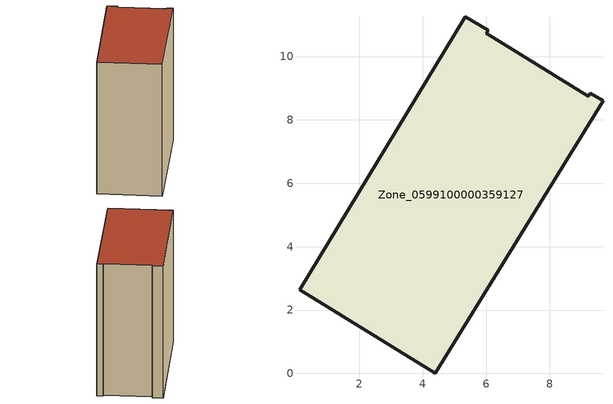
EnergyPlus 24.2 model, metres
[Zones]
Zone_0599100000359127
 floor ground (C_G): 5.35,11.26 6.06,10.83 6,10.73 9.23,8.74 9.28,8.85 9.69,8.6 4.39,0 0.11,2.64 z3.59
 wall outside (C_F): 4.39,0 9.69,8.6 9.28,8.85 9.23,8.74 6,10.73 6.06,10.83 5.35,11.26 0.11,2.64 4.39,0 z3.59:14.76
 roof outside (C_R): 6.06,10.83 5.35,11.26 0.11,2.64 4.39,0 9.69,8.6 9.28,8.85 9.23,8.74 6,10.73 z14.76
[BUILDING]
Pand.0599100000359127: North Axis=0; Terrain=City; Loads Convergence Tolerance Value=0.04; Temperature Convergence Tolerance Value=0.4; Solar Distribution=FullExterior; Maximum Number of Warmup Days=25; Minimum Number of Warmup Days=1
[Site:Location]
Rotterdam.The.Hague.AP_ZH_NLD Design_Conditions: Latitude=51.96; Longitude=4.45; Time Zone=1; Elevation=-4.5
[SITE:GROUNDTEMPERATURE:BUILDINGSURFACE]
18, 18, 18, 18, 18, 18, 18, 18, 18, 18, 18, 18
[MATERIAL] Thermal Absorptance=0.9; Solar Absorptance=0.7; Visible Absorptance=0.7
Name | Roughness | Thickness | Conductivity | Density | Specific Heat
G.TI.1992-2005 | MediumSmooth | 0.15 | 0.06 | 540 | 1210
F.TI.1992-2005 | Rough | 0.3 | 0.12 | 1920 | 840
R.TI.1992-2005 | MediumRough | 0.2 | 0.08 | 1500 | 1000
[CONSTRUCTION]
C_G: G.TI.1992-2005
C_F: F.TI.1992-2005
C_R: R.TI.1992-2005
[ZONE]
Zone_0599100000359127: Type=1; Multiplier=1; Ceiling Height=Autocalculate; Volume=Autocalculate; Floor Area=autocalculate; Part of Total Floor Area=Yes
[ZONEINFILTRATION:DESIGNFLOWRATE]
Infil_Zone_0599100000359127: Zone or ZoneList or Space or SpaceList=Zone_0599100000359127; Schedule=AlwaysOn; Design Flow Rate Calculation Method=Flow/Area; Flow Rate per Floor Area=0.0015; Constant Term Coefficient=1; Temperature Term Coefficient=0; Velocity Term Coefficient=0; Velocity Squared Term Coefficient=0
[HVACTEMPLATE:ZONE:IDEALLOADSAIRSYSTEM]
Zone_0599100000359127: Maximum Heating Supply Air Temperature=50; Minimum Cooling Supply Air Temperature=13; Maximum Heating Supply Air Humidity Ratio=0.0156; Minimum Cooling Supply Air Humidity Ratio=0.0077; Heating Limit=NoLimit; Cooling Limit=NoLimit; Dehumidification Control Type=ConstantSensibleHeatRatio; Cooling Sensible Heat Ratio=0.7; Dehumidification Setpoint=60; Humidification Control Type=None; Humidification Setpoint=30; Outdoor Air Method=None; Outdoor Air Flow Rate per Person=0.00944; Outdoor Air Flow Rate per Zone Floor Area=0; Outdoor Air Flow Rate per Zone=0; Demand Controlled Ventilation Type=None; Outdoor Air Economizer Type=NoEconomizer; Heat Recovery Type=None; Sensible Heat Recovery Effectiveness=0.7; Latent Heat Recovery Effectiveness=0.65
[ZONECONTROL:THERMOSTAT]
ThermostatControl_Zone_0599100000359127: Zone or ZoneList=Zone_0599100000359127; Control Type Schedule=DualSetpointControlType; Control 1=Thermostat_Zone_0599100000359127; Temperature Difference Between Cutout And Setpoint=0
[THERMOSTATSETPOINT:DUALSETPOINT]
Thermostat_Zone_0599100000359127: Heating Setpoint Temperature Schedule=HeatingSetpoint_Zone_0599100000359127; Cooling Setpoint Temperature Schedule=CoolingSetpoint_Zone_0599100000359127
[SCHEDULE:COMPACT]
HeatingSetpoint_Zone_0599100000359127: Through: 12/31, For: AllDays, Until: 24:00, 21
CoolingSetpoint_Zone_0599100000359127: Through: 12/31, For: AllDays, Until: 24:00, 24
DualSetpointControlType: Through: 12/31, For: AllDays, Until: 24:00, 4
AlwaysOn: Through: 12/31, For: AllDays, Until: 24:00, 1
